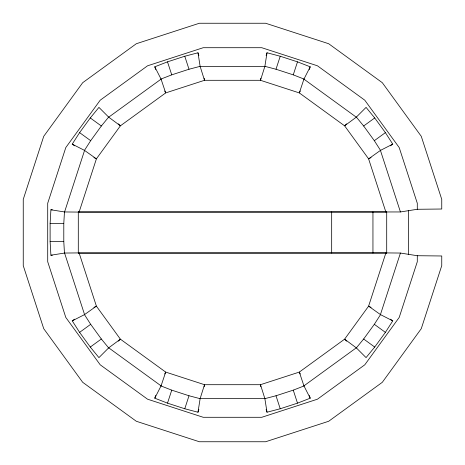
<?xml version="1.0" encoding="UTF-8"?>
<svg xmlns="http://www.w3.org/2000/svg" width="465" height="465" viewBox="0 0 465 465"><rect width="100%" height="100%" fill="white"/><g stroke="black" fill="none" stroke-linecap="round" stroke-linejoin="round"><path stroke-width="0.7" d="M78.294 253.036L78.294 211.964L386.706 211.964L386.706 253.036L78.294 253.036L385.898 252.908L400.429 253.047L417.291 255.715L441.75 255.983L441.75 265.643L421.267 328.679L382.306 382.306L328.679 421.267L265.643 441.75L199.357 441.75L136.321 421.267L82.694 382.306L43.733 328.679L23.25 265.643L23.25 199.357L43.733 136.321L82.694 82.694L136.321 43.733L199.357 23.25L265.643 23.25L328.679 43.733L382.306 82.694L421.267 136.321L441.75 199.357L441.75 209.018L417.291 209.285L400.429 211.953L79.102 212.092L64.571 211.953L50.912 209.791L50.11 223.421L50.11 241.579L50.9 255.209L52.342 255.209M64.455 253.059L63.792 241.579L63.792 223.421L64.466 211.947M155.682 395.442L154.793 398.18L167.505 403.155L184.774 408.764L197.98 412.228L200.148 398.563L204.507 384.7L260.493 384.7L299.315 372.087L344.606 339.177L368.6 306.156L385.898 252.908L386.706 253.036M204.181 386.775L204.507 384.7L165.685 372.087L120.394 339.177L96.4 306.156L79.102 252.908L64.571 253.047L50.9 255.209M260.819 78.225L260.493 80.3L204.507 80.3L165.685 92.913L120.394 125.823L96.4 158.844L79.102 212.092L78.294 211.964M386.706 211.964L385.898 212.092L368.6 158.844L344.606 125.823L299.315 92.913L260.493 80.3L264.852 66.437L267.02 52.772L280.226 56.236L297.495 61.845L310.207 66.82L309.318 69.558M64.571 211.953L84.566 150.416L72.232 144.133L79.608 132.635L90.28 117.953L98.94 107.398L108.717 117.174L120.394 125.823L118.418 123.847M266.131 55.509L267.02 52.772M167.505 403.155L171.736 390.147L160.355 385.694M264.876 66.326L276.001 69.244L280.226 56.236M184.774 408.764L188.999 395.756L200.124 398.674M304.645 79.306L293.264 74.853L297.495 61.845M197.98 412.228L198.869 409.491M346.582 341.153L344.606 339.177L356.283 347.826L366.06 357.602L374.72 347.047L385.392 332.365L392.768 320.867L380.434 314.584L400.429 253.047M154.793 398.18L161.07 385.863L165.685 372.087L164.732 373.953M310.207 66.82L303.93 79.137L299.315 92.913L300.268 91.047M84.467 150.358L90.681 140.68L101.347 125.992L108.641 117.104M356.359 347.896L363.653 339.008L374.319 324.32L380.533 314.642M118.412 341.159L120.394 339.177L108.717 347.826L98.929 357.614L90.28 347.047L79.608 332.365L72.249 320.862L74.574 319.17M346.588 123.841L344.606 125.823L356.283 117.174L366.071 107.386L374.72 117.953L385.392 132.635L392.751 144.138L390.426 145.83M108.717 117.174L161.07 79.137L154.787 66.803L167.505 61.845L184.774 56.236L197.985 52.783L198.875 55.527M79.608 332.365L90.681 324.32L84.479 314.636M356.364 117.099L363.653 125.992L374.72 117.953M90.28 347.047L101.347 339.008L108.636 347.901M380.521 150.364L374.319 140.68L385.392 132.635M266.125 409.473L267.015 412.217L280.226 408.764L297.495 403.155L310.213 398.197L303.93 385.863L356.283 347.826M72.249 320.862L84.566 314.584L96.4 306.156L93.907 307.423M392.751 144.138L380.434 150.416L368.6 158.844L371.093 157.577M160.349 79.294L171.736 74.853L188.999 69.244L200.124 66.344M264.876 398.656L276.001 395.756L293.264 390.147L304.651 385.706M197.985 52.783L200.148 66.437L264.852 66.437M50.912 209.791L52.353 209.791M50.11 223.421L63.792 223.421M50.11 241.579L63.792 241.579M200.148 398.563L264.852 398.563L267.015 412.217M276.001 69.244L293.264 74.853M171.736 390.147L188.999 395.756M93.907 157.577L96.4 158.844L84.566 150.416M371.093 307.423L368.6 306.156L380.434 314.584M303.93 79.137L356.283 117.174M390.437 319.176L392.768 320.867M90.28 117.953L101.347 125.992M374.319 324.32L385.392 332.365M79.608 132.635L90.681 140.68M363.653 339.008L374.72 347.047M72.232 144.133L74.563 145.824M108.717 347.826L161.07 385.863M363.653 125.992L374.319 140.68M90.681 324.32L101.347 339.008M164.732 91.041L165.685 92.913L161.07 79.137M300.268 373.959L299.315 372.087L303.93 385.863M380.434 150.416L400.429 211.953M309.324 395.453L310.213 398.197M184.774 56.236L188.999 69.244M293.264 390.147L297.495 403.155M167.505 61.845L171.736 74.853M276.001 395.756L280.226 408.764M154.787 66.803L155.676 69.547M64.571 253.047L84.566 314.584M200.148 66.437L204.507 80.3L204.181 78.23M264.852 398.563L260.493 384.7L260.819 386.77M417.291 209.285L417.291 203.234L399.202 147.562L364.798 100.202L317.438 65.798L261.766 47.709L203.234 47.709L147.562 65.798L100.202 100.202L65.798 147.562L47.709 203.234L47.709 261.766L65.798 317.438L100.202 364.798L147.562 399.202L203.234 417.291L261.766 417.291L317.438 399.202L364.798 364.798L399.202 317.438L417.291 261.766L417.291 255.715M408.38 210.709L408.38 254.291M372.947 211.964L372.947 253.036M331.673 211.964L331.673 253.036"/></g></svg>
